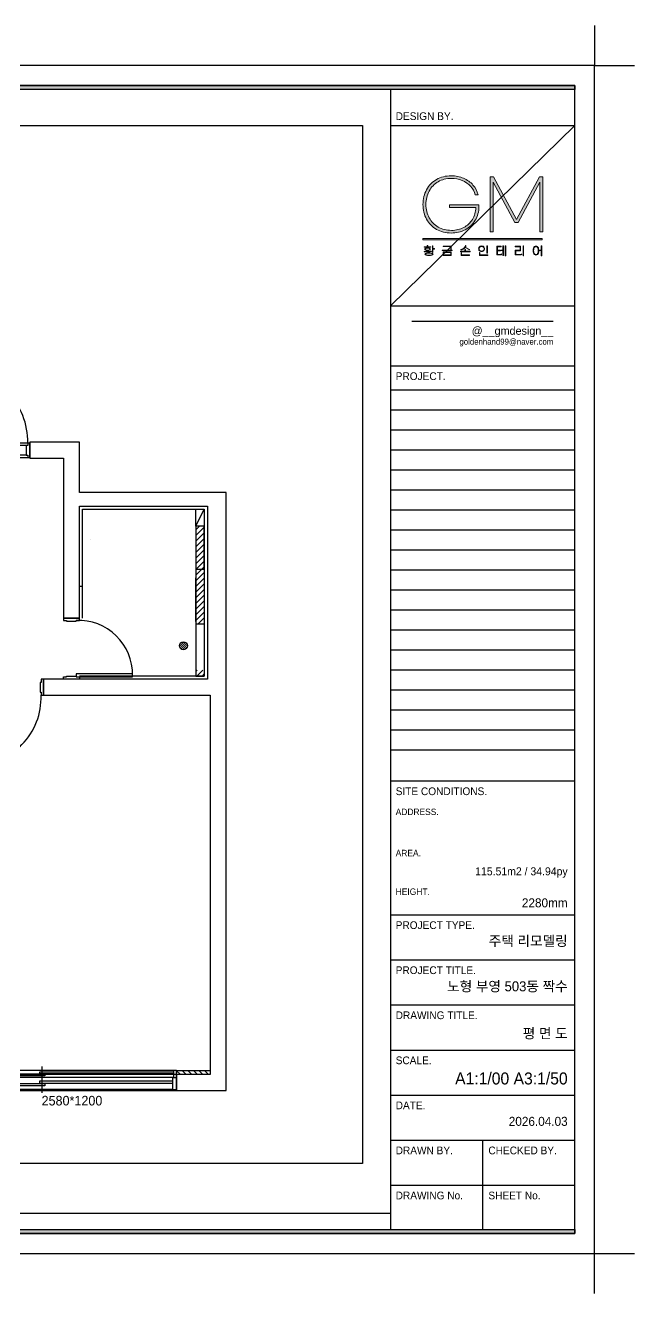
# Model space of a CAD drawing. Header units: inches. Extents: x 15866 to 103813, y -56635 to -28561.
# Drawn here: x 96194 to 103813, y -47836 to -31986 of the extents above; entities that cross this region are included whole.
import ezdxf
from ezdxf.enums import TextEntityAlignment as Align

# ---------------------------------------------------------------- set-up
doc = ezdxf.new("R2010")
doc.units = ezdxf.units.IN
doc.header["$LTSCALE"] = 50
doc.header["$MEASUREMENT"] = 0
doc.linetypes.add('DOT', pattern=[0.25, 0, -0.25])
for name, color, linetype in [('03-WAL NEW', 3, 'Continuous'), ('04-WIN', 4, 'Continuous'), ('06-FUR', 6, 'Continuous'), ('2-con', 2, 'Continuous'), ('3.기호.계단선', 30, 'Continuous'), ('_U+B808_U+C774_U+C5B4 2', 7, 'Continuous'), ('BATH', 4, 'Continuous'), ('CO-BATH', 6, 'Continuous'), ('CO-DO-FR', 7, 'Continuous'), ('CO-DOOR', 8, 'Continuous'), ('F-SYM', 7, 'Continuous'), ('FORM(YOURNAME)-11', 1, 'Continuous'), ('도면층4', 4, 'Continuous')]:
    doc.layers.add(name, color=color, linetype=linetype)
doc.styles.add('YOURNAME', font='HY울릉도M.TTF')
doc.styles.add('코레일둥고', font='Korail_Round_Gothic_Medium.ttf')
pattern_1 = [(45, (21500, 0), (-35.35534, 35.35534), [])]

# ---------------------------------------------------------------- blocks, each defined once
blk = doc.blocks.new('block 29')
at = {"layer": '_U+B808_U+C774_U+C5B4 2'}
h = blk.add_hatch(color=35, dxfattribs=at)
h.dxf.hatch_style = 2
edge = h.paths.add_edge_path()
edge.add_spline(control_points=[(626.29, -130.32), (626.06, -130.35), (625.8, -130.36), (625.5, -130.36), (625.5, -130.36), (624.38, -130.36), (624.38, -130.36), (624.38, -130.36), (624.38, -130.21), (624.38, -130.21), (624.38, -130.21), (625.42, -130.21), (625.42, -130.21), (625.42, -130.21), (625.42, -129.89), (625.42, -129.89), (625.16, -129.88), (624.96, -129.84), (624.81, -129.76), (624.66, -129.68), (624.58, -129.57), (624.58, -129.44), (624.58, -129.3), (624.66, -129.19), (624.83, -129.1), (625, -129.02), (625.22, -128.98), (625.5, -128.98), (625.79, -128.98), (626.01, -129.02), (626.18, -129.1), (626.34, -129.19), (626.43, -129.3), (626.43, -129.44), (626.43, -129.57), (626.35, -129.68), (626.2, -129.76), (626.05, -129.84), (625.84, -129.89), (625.58, -129.89), (625.58, -129.89), (625.58, -130.21), (625.58, -130.21), (626.18, -130.2), (626.58, -130.16), (626.78, -130.07), (626.78, -130.07), (626.78, -130.22), (626.78, -130.22), (626.68, -130.27), (626.51, -130.3), (626.29, -130.32)], knot_values=[0, 0, 0, 0, 1, 1, 1, 2, 2, 2, 3, 3, 3, 4, 4, 4, 5, 5, 5, 6, 6, 6, 7, 7, 7, 8, 8, 8, 9, 9, 9, 10, 10, 10, 11, 11, 11, 12, 12, 12, 13, 13, 13, 14, 14, 14, 15, 15, 15, 16, 16, 16, 17, 17, 17, 17], degree=3, periodic=0)
h.paths.add_polyline_path([(626.62, -128.8), (624.41, -128.8), (624.41, -128.65), (625.41, -128.65), (625.41, -128.24), (625.58, -128.24), (625.58, -128.65), (626.62, -128.65)])
edge = h.paths.add_edge_path()
edge.add_spline(control_points=[(626.98, -130.76), (627.24, -130.83), (627.37, -130.96), (627.37, -131.13), (627.37, -131.3), (627.24, -131.42), (626.98, -131.5), (626.72, -131.57), (626.39, -131.61), (626, -131.61), (625.61, -131.61), (625.28, -131.57), (625.02, -131.5), (624.76, -131.42), (624.63, -131.3), (624.63, -131.13), (624.63, -130.96), (624.76, -130.83), (625.02, -130.76), (625.28, -130.68), (625.61, -130.65), (626, -130.65), (626.39, -130.65), (626.72, -130.68), (626.98, -130.76)], knot_values=[0, 0, 0, 0, 1, 1, 1, 2, 2, 2, 3, 3, 3, 4, 4, 4, 5, 5, 5, 6, 6, 6, 7, 7, 7, 8, 8, 8, 8], degree=3, periodic=0)
edge = h.paths.add_edge_path()
edge.add_spline(control_points=[(624.95, -129.67), (625.09, -129.72), (625.27, -129.75), (625.5, -129.75), (625.73, -129.75), (625.92, -129.72), (626.06, -129.67), (626.2, -129.61), (626.27, -129.53), (626.27, -129.44), (626.27, -129.34), (626.2, -129.27), (626.06, -129.21), (625.92, -129.15), (625.73, -129.13), (625.5, -129.13), (625.27, -129.13), (625.09, -129.15), (624.95, -129.21), (624.81, -129.27), (624.74, -129.34), (624.74, -129.44), (624.74, -129.53), (624.81, -129.61), (624.95, -129.67)], knot_values=[0, 0, 0, 0, 1, 1, 1, 2, 2, 2, 3, 3, 3, 4, 4, 4, 5, 5, 5, 6, 6, 6, 7, 7, 7, 8, 8, 8, 8], degree=3, periodic=0)
edge = h.paths.add_edge_path()
edge.add_spline(control_points=[(626.83, -131.38), (627.08, -131.33), (627.2, -131.25), (627.2, -131.13), (627.2, -131.01), (627.08, -130.92), (626.83, -130.87), (626.59, -130.82), (626.31, -130.79), (626, -130.79), (625.69, -130.79), (625.41, -130.82), (625.17, -130.87), (624.92, -130.92), (624.8, -131.01), (624.8, -131.13), (624.8, -131.25), (624.92, -131.33), (625.17, -131.38), (625.41, -131.44), (625.69, -131.46), (626, -131.46), (626.31, -131.46), (626.59, -131.44), (626.83, -131.38)], knot_values=[0, 0, 0, 0, 1, 1, 1, 2, 2, 2, 3, 3, 3, 4, 4, 4, 5, 5, 5, 6, 6, 6, 7, 7, 7, 8, 8, 8, 8], degree=3, periodic=0)
h.paths.add_polyline_path([(627.8, -129.28), (627.8, -129.43), (627.29, -129.43), (627.29, -130.53), (627.13, -130.53), (627.13, -128.32), (627.29, -128.32), (627.29, -129.28)])
h = blk.add_hatch(color=35, dxfattribs=at)
h.dxf.hatch_style = 2
h.paths.add_polyline_path([(633.67, -129.92), (630.41, -129.92), (630.41, -129.77), (633.67, -129.77)])
h.paths.add_polyline_path([(633.4, -129.51), (633.24, -129.51), (633.24, -128.55), (630.66, -128.55), (630.66, -128.4), (633.4, -128.4)])
h.paths.add_polyline_path([(633.41, -131.54), (630.67, -131.54), (630.67, -130.36), (633.41, -130.36)])
h.paths.add_polyline_path([(633.25, -131.39), (633.25, -130.51), (630.83, -130.51), (630.83, -131.39)])
h = blk.add_hatch(color=35, dxfattribs=at)
h.dxf.hatch_style = 2
h.paths.add_polyline_path([(639.69, -130.16), (639.69, -130.31), (636.44, -130.31), (636.44, -130.16), (637.98, -130.16), (637.98, -129.51), (638.15, -129.51), (638.15, -130.16)])
edge = h.paths.add_edge_path()
edge.add_spline(control_points=[(637.36, -129.47), (637.09, -129.61), (636.83, -129.68), (636.58, -129.68), (636.58, -129.68), (636.58, -129.53), (636.58, -129.53), (636.8, -129.52), (637.02, -129.46), (637.24, -129.35), (637.47, -129.24), (637.66, -129.08), (637.83, -128.89), (638, -128.7), (638.1, -128.49), (638.15, -128.26), (638.15, -128.26), (638.31, -128.28), (638.31, -128.28), (638.27, -128.46), (638.21, -128.63), (638.1, -128.79), (638.1, -128.79), (639.55, -129.58), (639.55, -129.58), (639.55, -129.58), (639.48, -129.71), (639.48, -129.71), (639.48, -129.71), (638.01, -128.93), (638.01, -128.93), (637.84, -129.15), (637.62, -129.33), (637.36, -129.47)], knot_values=[0, 0, 0, 0, 1, 1, 1, 2, 2, 2, 3, 3, 3, 4, 4, 4, 5, 5, 5, 6, 6, 6, 7, 7, 7, 8, 8, 8, 9, 9, 9, 10, 10, 10, 11, 11, 11, 11], degree=3, periodic=0)
h.paths.add_polyline_path([(636.86, -131.39), (639.51, -131.39), (639.51, -131.54), (636.7, -131.54), (636.7, -130.65), (636.86, -130.65)])
h = blk.add_hatch(color=35, dxfattribs=at)
h.dxf.hatch_style = 2
edge = h.paths.add_edge_path()
edge.add_spline(control_points=[(644.09, -128.5), (644.24, -128.59), (644.35, -128.7), (644.43, -128.84), (644.51, -128.98), (644.55, -129.14), (644.55, -129.31), (644.55, -129.49), (644.51, -129.65), (644.43, -129.79), (644.35, -129.93), (644.24, -130.04), (644.09, -130.13), (643.93, -130.21), (643.75, -130.25), (643.54, -130.25), (643.33, -130.25), (643.15, -130.21), (643, -130.13), (642.85, -130.04), (642.73, -129.93), (642.65, -129.79), (642.57, -129.65), (642.53, -129.49), (642.53, -129.31), (642.53, -129.14), (642.57, -128.98), (642.65, -128.84), (642.73, -128.7), (642.85, -128.59), (643, -128.5), (643.15, -128.42), (643.33, -128.38), (643.54, -128.38), (643.75, -128.38), (643.93, -128.42), (644.09, -128.5)], knot_values=[0, 0, 0, 0, 1, 1, 1, 2, 2, 2, 3, 3, 3, 4, 4, 4, 5, 5, 5, 6, 6, 6, 7, 7, 7, 8, 8, 8, 9, 9, 9, 10, 10, 10, 11, 11, 11, 12, 12, 12, 12], degree=3, periodic=0)
edge = h.paths.add_edge_path()
edge.add_spline(control_points=[(643.1, -128.62), (642.97, -128.69), (642.87, -128.78), (642.8, -128.9), (642.73, -129.02), (642.7, -129.16), (642.7, -129.31), (642.7, -129.47), (642.73, -129.61), (642.8, -129.73), (642.87, -129.85), (642.97, -129.94), (643.1, -130.01), (643.23, -130.07), (643.38, -130.11), (643.54, -130.11), (643.71, -130.11), (643.86, -130.07), (643.99, -130.01), (644.12, -129.94), (644.21, -129.85), (644.28, -129.73), (644.35, -129.61), (644.39, -129.47), (644.39, -129.31), (644.39, -129.16), (644.35, -129.02), (644.28, -128.9), (644.21, -128.78), (644.12, -128.69), (643.99, -128.62), (643.86, -128.56), (643.71, -128.52), (643.54, -128.52), (643.38, -128.52), (643.23, -128.56), (643.1, -128.62)], knot_values=[0, 0, 0, 0, 1, 1, 1, 2, 2, 2, 3, 3, 3, 4, 4, 4, 5, 5, 5, 6, 6, 6, 7, 7, 7, 8, 8, 8, 9, 9, 9, 10, 10, 10, 11, 11, 11, 12, 12, 12, 12], degree=3, periodic=0)
h.paths.add_polyline_path([(642.98, -131.39), (645.58, -131.39), (645.58, -131.54), (642.82, -131.54), (642.82, -130.53), (642.98, -130.53)])
h.paths.add_polyline_path([(645.45, -130.78), (645.29, -130.78), (645.29, -128.32), (645.45, -128.32)])
h = blk.add_hatch(color=35, dxfattribs=at)
h.dxf.hatch_style = 2
edge = h.paths.add_edge_path()
edge.add_spline(control_points=[(649.11, -131.24), (649.37, -131.24), (649.58, -131.22), (649.75, -131.19), (649.92, -131.17), (650.08, -131.12), (650.22, -131.05), (650.22, -131.05), (650.22, -131.21), (650.22, -131.21), (649.97, -131.33), (649.61, -131.39), (649.13, -131.39), (649.13, -131.39), (648.63, -131.39), (648.63, -131.39), (648.63, -131.39), (648.63, -128.48), (648.63, -128.48), (648.63, -128.48), (650.06, -128.48), (650.06, -128.48), (650.06, -128.48), (650.06, -128.63), (650.06, -128.63), (650.06, -128.63), (648.79, -128.63), (648.79, -128.63), (648.79, -128.63), (648.79, -129.81), (648.79, -129.81), (648.79, -129.81), (649.87, -129.81), (649.87, -129.81), (649.87, -129.81), (649.87, -129.96), (649.87, -129.96), (649.87, -129.96), (648.79, -129.96), (648.79, -129.96), (648.79, -129.96), (648.79, -131.24), (648.79, -131.24), (648.79, -131.24), (649.11, -131.24), (649.11, -131.24)], knot_values=[0, 0, 0, 0, 1, 1, 1, 2, 2, 2, 3, 3, 3, 4, 4, 4, 5, 5, 5, 6, 6, 6, 7, 7, 7, 8, 8, 8, 9, 9, 9, 10, 10, 10, 11, 11, 11, 12, 12, 12, 13, 13, 13, 14, 14, 14, 15, 15, 15, 15], degree=3, periodic=0)
h.paths.add_polyline_path([(650.64, -128.35), (650.8, -128.35), (650.8, -131.56), (650.64, -131.56), (650.64, -129.94), (650.06, -129.94), (650.06, -129.79), (650.64, -129.79)])
h.paths.add_polyline_path([(651.57, -128.32), (651.57, -131.62), (651.41, -131.62), (651.41, -128.32)])
h = blk.add_hatch(color=35, dxfattribs=at)
h.dxf.hatch_style = 2
edge = h.paths.add_edge_path()
edge.add_spline(control_points=[(656.55, -129.97), (656.55, -129.97), (654.9, -129.97), (654.9, -129.97), (654.9, -129.97), (654.9, -131.24), (654.9, -131.24), (654.9, -131.24), (656.08, -131.24), (656.08, -131.24), (656.23, -131.24), (656.39, -131.22), (656.55, -131.19), (656.7, -131.17), (656.83, -131.13), (656.93, -131.08), (656.93, -131.08), (656.93, -131.23), (656.93, -131.23), (656.83, -131.28), (656.71, -131.32), (656.55, -131.34), (656.4, -131.37), (656.24, -131.39), (656.08, -131.39), (656.08, -131.39), (654.74, -131.39), (654.74, -131.39), (654.74, -131.39), (654.74, -129.82), (654.74, -129.82), (654.74, -129.82), (656.39, -129.82), (656.39, -129.82), (656.39, -129.82), (656.39, -128.63), (656.39, -128.63), (656.39, -128.63), (654.73, -128.63), (654.73, -128.63), (654.73, -128.63), (654.73, -128.48), (654.73, -128.48), (654.73, -128.48), (656.55, -128.48), (656.55, -128.48), (656.55, -128.48), (656.55, -129.97), (656.55, -129.97)], knot_values=[0, 0, 0, 0, 1, 1, 1, 2, 2, 2, 3, 3, 3, 4, 4, 4, 5, 5, 5, 6, 6, 6, 7, 7, 7, 8, 8, 8, 9, 9, 9, 10, 10, 10, 11, 11, 11, 12, 12, 12, 13, 13, 13, 14, 14, 14, 15, 15, 15, 16, 16, 16, 16], degree=3, periodic=0)
h.paths.add_polyline_path([(657.51, -131.62), (657.34, -131.62), (657.34, -128.32), (657.51, -128.32)])
h = blk.add_hatch(color=35, dxfattribs=at)
h.dxf.hatch_style = 2
edge = h.paths.add_edge_path()
edge.add_spline(control_points=[(663.56, -128.32), (663.56, -128.32), (663.56, -131.62), (663.56, -131.62), (663.56, -131.62), (663.4, -131.62), (663.4, -131.62), (663.4, -131.62), (663.4, -129.94), (663.4, -129.94), (663.4, -129.94), (662.6, -129.94), (662.6, -129.94), (662.6, -130.27), (662.56, -130.54), (662.48, -130.77), (662.4, -130.99), (662.29, -131.16), (662.14, -131.27), (662, -131.38), (661.84, -131.43), (661.65, -131.43), (661.47, -131.43), (661.3, -131.38), (661.16, -131.27), (661.02, -131.16), (660.91, -130.99), (660.82, -130.76), (660.74, -130.54), (660.7, -130.26), (660.7, -129.93), (660.7, -129.6), (660.74, -129.33), (660.82, -129.1), (660.91, -128.88), (661.02, -128.71), (661.16, -128.6), (661.3, -128.49), (661.47, -128.43), (661.65, -128.43), (661.83, -128.43), (661.99, -128.48), (662.13, -128.58), (662.26, -128.68), (662.37, -128.83), (662.46, -129.04), (662.54, -129.24), (662.59, -129.5), (662.6, -129.79), (662.6, -129.79), (663.4, -129.79), (663.4, -129.79), (663.4, -129.79), (663.4, -128.32), (663.4, -128.32), (663.4, -128.32), (663.56, -128.32), (663.56, -128.32)], knot_values=[0, 0, 0, 0, 1, 1, 1, 2, 2, 2, 3, 3, 3, 4, 4, 4, 5, 5, 5, 6, 6, 6, 7, 7, 7, 8, 8, 8, 9, 9, 9, 10, 10, 10, 11, 11, 11, 12, 12, 12, 13, 13, 13, 14, 14, 14, 15, 15, 15, 16, 16, 16, 17, 17, 17, 18, 18, 18, 19, 19, 19, 19], degree=3, periodic=0)
edge = h.paths.add_edge_path()
edge.add_spline(control_points=[(662.06, -131.13), (662.18, -131.03), (662.27, -130.88), (662.34, -130.68), (662.4, -130.48), (662.44, -130.23), (662.44, -129.93), (662.44, -129.64), (662.4, -129.39), (662.34, -129.19), (662.27, -128.98), (662.18, -128.83), (662.06, -128.73), (661.94, -128.63), (661.8, -128.58), (661.65, -128.58), (661.5, -128.58), (661.37, -128.63), (661.25, -128.73), (661.13, -128.83), (661.04, -128.98), (660.97, -129.19), (660.9, -129.39), (660.87, -129.64), (660.87, -129.93), (660.87, -130.23), (660.9, -130.48), (660.97, -130.68), (661.04, -130.88), (661.13, -131.03), (661.25, -131.13), (661.37, -131.23), (661.5, -131.28), (661.65, -131.28), (661.8, -131.28), (661.94, -131.23), (662.06, -131.13)], knot_values=[0, 0, 0, 0, 1, 1, 1, 2, 2, 2, 3, 3, 3, 4, 4, 4, 5, 5, 5, 6, 6, 6, 7, 7, 7, 8, 8, 8, 9, 9, 9, 10, 10, 10, 11, 11, 11, 12, 12, 12, 12], degree=3, periodic=0)
at = {"layer": '_U+B808_U+C774_U+C5B4 2', "lineweight": 0}
for points in [[(626.62, -128.8), (624.41, -128.8), (624.41, -128.65), (625.41, -128.65), (625.41, -128.24), (625.58, -128.24), (625.58, -128.65), (626.62, -128.65), (626.62, -128.8)], [(627.8, -129.28), (627.8, -129.43), (627.29, -129.43), (627.29, -130.53), (627.13, -130.53), (627.13, -128.32), (627.29, -128.32), (627.29, -129.28), (627.8, -129.28)], [(633.67, -129.92), (630.41, -129.92), (630.41, -129.77), (633.67, -129.77), (633.67, -129.92)], [(633.4, -129.51), (633.24, -129.51), (633.24, -128.55), (630.66, -128.55), (630.66, -128.4), (633.4, -128.4), (633.4, -129.51)], [(633.41, -131.54), (630.67, -131.54), (630.67, -130.36), (633.41, -130.36), (633.41, -131.54)], [(633.25, -131.39), (633.25, -130.51), (630.83, -130.51), (630.83, -131.39), (633.25, -131.39)], [(639.69, -130.16), (639.69, -130.31), (636.44, -130.31), (636.44, -130.16), (637.98, -130.16), (637.98, -129.51), (638.15, -129.51), (638.15, -130.16), (639.69, -130.16)], [(636.86, -131.39), (639.51, -131.39), (639.51, -131.54), (636.7, -131.54), (636.7, -130.65), (636.86, -130.65), (636.86, -131.39)], [(642.98, -131.39), (645.58, -131.39), (645.58, -131.54), (642.82, -131.54), (642.82, -130.53), (642.98, -130.53), (642.98, -131.39)], [(645.45, -130.78), (645.29, -130.78), (645.29, -128.32), (645.45, -128.32), (645.45, -130.78)], [(650.64, -128.35), (650.8, -128.35), (650.8, -131.56), (650.64, -131.56), (650.64, -129.94), (650.06, -129.94), (650.06, -129.79), (650.64, -129.79), (650.64, -128.35)], [(651.57, -128.32), (651.57, -131.62), (651.41, -131.62), (651.41, -128.32), (651.57, -128.32)], [(657.51, -131.62), (657.34, -131.62), (657.34, -128.32), (657.51, -128.32), (657.51, -131.62)]]:
    blk.add_lwpolyline(points, dxfattribs=at)
for points, knots in [([(626.29, -130.32), (626.06, -130.35), (625.8, -130.36), (625.5, -130.36), (625.5, -130.36), (624.38, -130.36), (624.38, -130.36), (624.38, -130.36), (624.38, -130.21), (624.38, -130.21), (624.38, -130.21), (625.42, -130.21), (625.42, -130.21), (625.42, -130.21), (625.42, -129.89), (625.42, -129.89), (625.16, -129.88), (624.96, -129.84), (624.81, -129.76), (624.66, -129.68), (624.58, -129.57), (624.58, -129.44), (624.58, -129.3), (624.66, -129.19), (624.83, -129.1), (625, -129.02), (625.22, -128.98), (625.5, -128.98), (625.79, -128.98), (626.01, -129.02), (626.18, -129.1), (626.34, -129.19), (626.43, -129.3), (626.43, -129.44), (626.43, -129.57), (626.35, -129.68), (626.2, -129.76), (626.05, -129.84), (625.84, -129.89), (625.58, -129.89), (625.58, -129.89), (625.58, -130.21), (625.58, -130.21), (626.18, -130.2), (626.58, -130.16), (626.78, -130.07), (626.78, -130.07), (626.78, -130.22), (626.78, -130.22), (626.68, -130.27), (626.51, -130.3), (626.29, -130.32)], [0, 0, 0, 0, 1, 1, 1, 2, 2, 2, 3, 3, 3, 4, 4, 4, 5, 5, 5, 6, 6, 6, 7, 7, 7, 8, 8, 8, 9, 9, 9, 10, 10, 10, 11, 11, 11, 12, 12, 12, 13, 13, 13, 14, 14, 14, 15, 15, 15, 16, 16, 16, 17, 17, 17, 17]), ([(626.98, -130.76), (627.24, -130.83), (627.37, -130.96), (627.37, -131.13), (627.37, -131.3), (627.24, -131.42), (626.98, -131.5), (626.72, -131.57), (626.39, -131.61), (626, -131.61), (625.61, -131.61), (625.28, -131.57), (625.02, -131.5), (624.76, -131.42), (624.63, -131.3), (624.63, -131.13), (624.63, -130.96), (624.76, -130.83), (625.02, -130.76), (625.28, -130.68), (625.61, -130.65), (626, -130.65), (626.39, -130.65), (626.72, -130.68), (626.98, -130.76)], [0, 0, 0, 0, 1, 1, 1, 2, 2, 2, 3, 3, 3, 4, 4, 4, 5, 5, 5, 6, 6, 6, 7, 7, 7, 8, 8, 8, 8]), ([(624.95, -129.67), (625.09, -129.72), (625.27, -129.75), (625.5, -129.75), (625.73, -129.75), (625.92, -129.72), (626.06, -129.67), (626.2, -129.61), (626.27, -129.53), (626.27, -129.44), (626.27, -129.34), (626.2, -129.27), (626.06, -129.21), (625.92, -129.15), (625.73, -129.13), (625.5, -129.13), (625.27, -129.13), (625.09, -129.15), (624.95, -129.21), (624.81, -129.27), (624.74, -129.34), (624.74, -129.44), (624.74, -129.53), (624.81, -129.61), (624.95, -129.67)], [0, 0, 0, 0, 1, 1, 1, 2, 2, 2, 3, 3, 3, 4, 4, 4, 5, 5, 5, 6, 6, 6, 7, 7, 7, 8, 8, 8, 8]), ([(626.83, -131.38), (627.08, -131.33), (627.2, -131.25), (627.2, -131.13), (627.2, -131.01), (627.08, -130.92), (626.83, -130.87), (626.59, -130.82), (626.31, -130.79), (626, -130.79), (625.69, -130.79), (625.41, -130.82), (625.17, -130.87), (624.92, -130.92), (624.8, -131.01), (624.8, -131.13), (624.8, -131.25), (624.92, -131.33), (625.17, -131.38), (625.41, -131.44), (625.69, -131.46), (626, -131.46), (626.31, -131.46), (626.59, -131.44), (626.83, -131.38)], [0, 0, 0, 0, 1, 1, 1, 2, 2, 2, 3, 3, 3, 4, 4, 4, 5, 5, 5, 6, 6, 6, 7, 7, 7, 8, 8, 8, 8]), ([(637.36, -129.47), (637.09, -129.61), (636.83, -129.68), (636.58, -129.68), (636.58, -129.68), (636.58, -129.53), (636.58, -129.53), (636.8, -129.52), (637.02, -129.46), (637.24, -129.35), (637.47, -129.24), (637.66, -129.08), (637.83, -128.89), (638, -128.7), (638.1, -128.49), (638.15, -128.26), (638.15, -128.26), (638.31, -128.28), (638.31, -128.28), (638.27, -128.46), (638.21, -128.63), (638.1, -128.79), (638.1, -128.79), (639.55, -129.58), (639.55, -129.58), (639.55, -129.58), (639.48, -129.71), (639.48, -129.71), (639.48, -129.71), (638.01, -128.93), (638.01, -128.93), (637.84, -129.15), (637.62, -129.33), (637.36, -129.47)], [0, 0, 0, 0, 1, 1, 1, 2, 2, 2, 3, 3, 3, 4, 4, 4, 5, 5, 5, 6, 6, 6, 7, 7, 7, 8, 8, 8, 9, 9, 9, 10, 10, 10, 11, 11, 11, 11]), ([(644.09, -128.5), (644.24, -128.59), (644.35, -128.7), (644.43, -128.84), (644.51, -128.98), (644.55, -129.14), (644.55, -129.31), (644.55, -129.49), (644.51, -129.65), (644.43, -129.79), (644.35, -129.93), (644.24, -130.04), (644.09, -130.13), (643.93, -130.21), (643.75, -130.25), (643.54, -130.25), (643.33, -130.25), (643.15, -130.21), (643, -130.13), (642.85, -130.04), (642.73, -129.93), (642.65, -129.79), (642.57, -129.65), (642.53, -129.49), (642.53, -129.31), (642.53, -129.14), (642.57, -128.98), (642.65, -128.84), (642.73, -128.7), (642.85, -128.59), (643, -128.5), (643.15, -128.42), (643.33, -128.38), (643.54, -128.38), (643.75, -128.38), (643.93, -128.42), (644.09, -128.5)], [0, 0, 0, 0, 1, 1, 1, 2, 2, 2, 3, 3, 3, 4, 4, 4, 5, 5, 5, 6, 6, 6, 7, 7, 7, 8, 8, 8, 9, 9, 9, 10, 10, 10, 11, 11, 11, 12, 12, 12, 12]), ([(643.1, -128.62), (642.97, -128.69), (642.87, -128.78), (642.8, -128.9), (642.73, -129.02), (642.7, -129.16), (642.7, -129.31), (642.7, -129.47), (642.73, -129.61), (642.8, -129.73), (642.87, -129.85), (642.97, -129.94), (643.1, -130.01), (643.23, -130.07), (643.38, -130.11), (643.54, -130.11), (643.71, -130.11), (643.86, -130.07), (643.99, -130.01), (644.12, -129.94), (644.21, -129.85), (644.28, -129.73), (644.35, -129.61), (644.39, -129.47), (644.39, -129.31), (644.39, -129.16), (644.35, -129.02), (644.28, -128.9), (644.21, -128.78), (644.12, -128.69), (643.99, -128.62), (643.86, -128.56), (643.71, -128.52), (643.54, -128.52), (643.38, -128.52), (643.23, -128.56), (643.1, -128.62)], [0, 0, 0, 0, 1, 1, 1, 2, 2, 2, 3, 3, 3, 4, 4, 4, 5, 5, 5, 6, 6, 6, 7, 7, 7, 8, 8, 8, 9, 9, 9, 10, 10, 10, 11, 11, 11, 12, 12, 12, 12]), ([(649.11, -131.24), (649.37, -131.24), (649.58, -131.22), (649.75, -131.19), (649.92, -131.17), (650.08, -131.12), (650.22, -131.05), (650.22, -131.05), (650.22, -131.21), (650.22, -131.21), (649.97, -131.33), (649.61, -131.39), (649.13, -131.39), (649.13, -131.39), (648.63, -131.39), (648.63, -131.39), (648.63, -131.39), (648.63, -128.48), (648.63, -128.48), (648.63, -128.48), (650.06, -128.48), (650.06, -128.48), (650.06, -128.48), (650.06, -128.63), (650.06, -128.63), (650.06, -128.63), (648.79, -128.63), (648.79, -128.63), (648.79, -128.63), (648.79, -129.81), (648.79, -129.81), (648.79, -129.81), (649.87, -129.81), (649.87, -129.81), (649.87, -129.81), (649.87, -129.96), (649.87, -129.96), (649.87, -129.96), (648.79, -129.96), (648.79, -129.96), (648.79, -129.96), (648.79, -131.24), (648.79, -131.24), (648.79, -131.24), (649.11, -131.24), (649.11, -131.24)], [0, 0, 0, 0, 1, 1, 1, 2, 2, 2, 3, 3, 3, 4, 4, 4, 5, 5, 5, 6, 6, 6, 7, 7, 7, 8, 8, 8, 9, 9, 9, 10, 10, 10, 11, 11, 11, 12, 12, 12, 13, 13, 13, 14, 14, 14, 15, 15, 15, 15]), ([(656.55, -129.97), (656.55, -129.97), (654.9, -129.97), (654.9, -129.97), (654.9, -129.97), (654.9, -131.24), (654.9, -131.24), (654.9, -131.24), (656.08, -131.24), (656.08, -131.24), (656.23, -131.24), (656.39, -131.22), (656.55, -131.19), (656.7, -131.17), (656.83, -131.13), (656.93, -131.08), (656.93, -131.08), (656.93, -131.23), (656.93, -131.23), (656.83, -131.28), (656.71, -131.32), (656.55, -131.34), (656.4, -131.37), (656.24, -131.39), (656.08, -131.39), (656.08, -131.39), (654.74, -131.39), (654.74, -131.39), (654.74, -131.39), (654.74, -129.82), (654.74, -129.82), (654.74, -129.82), (656.39, -129.82), (656.39, -129.82), (656.39, -129.82), (656.39, -128.63), (656.39, -128.63), (656.39, -128.63), (654.73, -128.63), (654.73, -128.63), (654.73, -128.63), (654.73, -128.48), (654.73, -128.48), (654.73, -128.48), (656.55, -128.48), (656.55, -128.48), (656.55, -128.48), (656.55, -129.97), (656.55, -129.97)], [0, 0, 0, 0, 1, 1, 1, 2, 2, 2, 3, 3, 3, 4, 4, 4, 5, 5, 5, 6, 6, 6, 7, 7, 7, 8, 8, 8, 9, 9, 9, 10, 10, 10, 11, 11, 11, 12, 12, 12, 13, 13, 13, 14, 14, 14, 15, 15, 15, 16, 16, 16, 16]), ([(663.56, -128.32), (663.56, -128.32), (663.56, -131.62), (663.56, -131.62), (663.56, -131.62), (663.4, -131.62), (663.4, -131.62), (663.4, -131.62), (663.4, -129.94), (663.4, -129.94), (663.4, -129.94), (662.6, -129.94), (662.6, -129.94), (662.6, -130.27), (662.56, -130.54), (662.48, -130.77), (662.4, -130.99), (662.29, -131.16), (662.14, -131.27), (662, -131.38), (661.84, -131.43), (661.65, -131.43), (661.47, -131.43), (661.3, -131.38), (661.16, -131.27), (661.02, -131.16), (660.91, -130.99), (660.82, -130.76), (660.74, -130.54), (660.7, -130.26), (660.7, -129.93), (660.7, -129.6), (660.74, -129.33), (660.82, -129.1), (660.91, -128.88), (661.02, -128.71), (661.16, -128.6), (661.3, -128.49), (661.47, -128.43), (661.65, -128.43), (661.83, -128.43), (661.99, -128.48), (662.13, -128.58), (662.26, -128.68), (662.37, -128.83), (662.46, -129.04), (662.54, -129.24), (662.59, -129.5), (662.6, -129.79), (662.6, -129.79), (663.4, -129.79), (663.4, -129.79), (663.4, -129.79), (663.4, -128.32), (663.4, -128.32), (663.4, -128.32), (663.56, -128.32), (663.56, -128.32)], [0, 0, 0, 0, 1, 1, 1, 2, 2, 2, 3, 3, 3, 4, 4, 4, 5, 5, 5, 6, 6, 6, 7, 7, 7, 8, 8, 8, 9, 9, 9, 10, 10, 10, 11, 11, 11, 12, 12, 12, 13, 13, 13, 14, 14, 14, 15, 15, 15, 16, 16, 16, 17, 17, 17, 18, 18, 18, 19, 19, 19, 19]), ([(662.06, -131.13), (662.18, -131.03), (662.27, -130.88), (662.34, -130.68), (662.4, -130.48), (662.44, -130.23), (662.44, -129.93), (662.44, -129.64), (662.4, -129.39), (662.34, -129.19), (662.27, -128.98), (662.18, -128.83), (662.06, -128.73), (661.94, -128.63), (661.8, -128.58), (661.65, -128.58), (661.5, -128.58), (661.37, -128.63), (661.25, -128.73), (661.13, -128.83), (661.04, -128.98), (660.97, -129.19), (660.9, -129.39), (660.87, -129.64), (660.87, -129.93), (660.87, -130.23), (660.9, -130.48), (660.97, -130.68), (661.04, -130.88), (661.13, -131.03), (661.25, -131.13), (661.37, -131.23), (661.5, -131.28), (661.65, -131.28), (661.8, -131.28), (661.94, -131.23), (662.06, -131.13)], [0, 0, 0, 0, 1, 1, 1, 2, 2, 2, 3, 3, 3, 4, 4, 4, 5, 5, 5, 6, 6, 6, 7, 7, 7, 8, 8, 8, 9, 9, 9, 10, 10, 10, 11, 11, 11, 12, 12, 12, 12])]:
    blk.add_open_spline(points, degree=3, knots=knots, dxfattribs=at)
blk = doc.blocks.new('block 30')
at = {"layer": '_U+B808_U+C774_U+C5B4 2'}
h = blk.add_hatch(color=35, dxfattribs=at)
h.dxf.hatch_style = 2
edge = h.paths.add_edge_path()
edge.add_spline(control_points=[(637.53, -105.82), (638.78, -106.37), (639.83, -107.12), (640.66, -108.08), (641.5, -109.03), (642.06, -110.11), (642.35, -111.29), (642.35, -111.29), (641.36, -111.29), (641.36, -111.29), (641.11, -110.26), (640.6, -109.33), (639.84, -108.5), (639.08, -107.68), (638.14, -107.03), (637.02, -106.57), (635.9, -106.11), (634.7, -105.88), (633.42, -105.88), (631.78, -105.88), (630.32, -106.25), (629.04, -106.99), (627.76, -107.73), (626.76, -108.76), (626.05, -110.08), (625.33, -111.4), (624.97, -112.88), (624.97, -114.53), (624.97, -116.2), (625.33, -117.69), (626.05, -119), (626.76, -120.31), (627.77, -121.34), (629.05, -122.08), (630.34, -122.82), (631.82, -123.19), (633.49, -123.19), (634.98, -123.19), (636.34, -122.87), (637.56, -122.23), (638.78, -121.59), (639.75, -120.69), (640.47, -119.53), (641.18, -118.38), (641.57, -117.05), (641.61, -115.55), (641.61, -115.55), (632.88, -115.55), (632.88, -115.55), (632.88, -115.55), (632.88, -114.65), (632.88, -114.65), (632.88, -114.65), (642.63, -114.65), (642.63, -114.65), (642.63, -114.65), (642.63, -115.25), (642.63, -115.25), (642.63, -116.97), (642.23, -118.49), (641.42, -119.84), (640.6, -121.18), (639.49, -122.22), (638.08, -122.96), (636.67, -123.7), (635.11, -124.07), (633.39, -124.07), (631.57, -124.07), (629.95, -123.66), (628.52, -122.85), (627.09, -122.03), (625.98, -120.89), (625.18, -119.44), (624.37, -117.99), (623.97, -116.36), (623.97, -114.53), (623.97, -112.71), (624.37, -111.08), (625.18, -109.63), (625.98, -108.18), (627.09, -107.04), (628.52, -106.22), (629.95, -105.41), (631.57, -105), (633.39, -105), (634.89, -105), (636.27, -105.27), (637.53, -105.82)], knot_values=[0, 0, 0, 0, 1, 1, 1, 2, 2, 2, 3, 3, 3, 4, 4, 4, 5, 5, 5, 6, 6, 6, 7, 7, 7, 8, 8, 8, 9, 9, 9, 10, 10, 10, 11, 11, 11, 12, 12, 12, 13, 13, 13, 14, 14, 14, 15, 15, 15, 16, 16, 16, 17, 17, 17, 18, 18, 18, 19, 19, 19, 20, 20, 20, 21, 21, 21, 22, 22, 22, 23, 23, 23, 24, 24, 24, 25, 25, 25, 26, 26, 26, 27, 27, 27, 28, 28, 28, 29, 29, 29, 29], degree=3, periodic=0)
h = blk.add_hatch(color=35, dxfattribs=at)
h.dxf.hatch_style = 2
h.paths.add_polyline_path([(646.36, -105.39), (647.49, -105.39), (655.18, -119.56), (662.86, -105.39), (663.97, -105.39), (663.97, -123.68), (662.98, -123.68), (662.98, -107.17), (655.73, -120.53), (654.6, -120.53), (647.35, -107.17), (647.35, -123.68), (646.36, -123.68)])
at = {"layer": '_U+B808_U+C774_U+C5B4 2', "lineweight": 0}
blk.add_lwpolyline([(646.36, -105.39), (647.49, -105.39), (655.18, -119.56), (662.86, -105.39), (663.97, -105.39), (663.97, -123.68), (662.98, -123.68), (662.98, -107.17), (655.73, -120.53), (654.6, -120.53), (647.35, -107.17), (647.35, -123.68), (646.36, -123.68), (646.36, -105.39)], dxfattribs=at)
blk.add_open_spline([(637.53, -105.82), (638.78, -106.37), (639.83, -107.12), (640.66, -108.08), (641.5, -109.03), (642.06, -110.11), (642.35, -111.29), (642.35, -111.29), (641.36, -111.29), (641.36, -111.29), (641.11, -110.26), (640.6, -109.33), (639.84, -108.5), (639.08, -107.68), (638.14, -107.03), (637.02, -106.57), (635.9, -106.11), (634.7, -105.88), (633.42, -105.88), (631.78, -105.88), (630.32, -106.25), (629.04, -106.99), (627.76, -107.73), (626.76, -108.76), (626.05, -110.08), (625.33, -111.4), (624.97, -112.88), (624.97, -114.53), (624.97, -116.2), (625.33, -117.69), (626.05, -119), (626.76, -120.31), (627.77, -121.34), (629.05, -122.08), (630.34, -122.82), (631.82, -123.19), (633.49, -123.19), (634.98, -123.19), (636.34, -122.87), (637.56, -122.23), (638.78, -121.59), (639.75, -120.69), (640.47, -119.53), (641.18, -118.38), (641.57, -117.05), (641.61, -115.55), (641.61, -115.55), (632.88, -115.55), (632.88, -115.55), (632.88, -115.55), (632.88, -114.65), (632.88, -114.65), (632.88, -114.65), (642.63, -114.65), (642.63, -114.65), (642.63, -114.65), (642.63, -115.25), (642.63, -115.25), (642.63, -116.97), (642.23, -118.49), (641.42, -119.84), (640.6, -121.18), (639.49, -122.22), (638.08, -122.96), (636.67, -123.7), (635.11, -124.07), (633.39, -124.07), (631.57, -124.07), (629.95, -123.66), (628.52, -122.85), (627.09, -122.03), (625.98, -120.89), (625.18, -119.44), (624.37, -117.99), (623.97, -116.36), (623.97, -114.53), (623.97, -112.71), (624.37, -111.08), (625.18, -109.63), (625.98, -108.18), (627.09, -107.04), (628.52, -106.22), (629.95, -105.41), (631.57, -105), (633.39, -105), (634.89, -105), (636.27, -105.27), (637.53, -105.82)], degree=3, knots=[0, 0, 0, 0, 1, 1, 1, 2, 2, 2, 3, 3, 3, 4, 4, 4, 5, 5, 5, 6, 6, 6, 7, 7, 7, 8, 8, 8, 9, 9, 9, 10, 10, 10, 11, 11, 11, 12, 12, 12, 13, 13, 13, 14, 14, 14, 15, 15, 15, 16, 16, 16, 17, 17, 17, 18, 18, 18, 19, 19, 19, 20, 20, 20, 21, 21, 21, 22, 22, 22, 23, 23, 23, 24, 24, 24, 25, 25, 25, 26, 26, 26, 27, 27, 27, 28, 28, 28, 29, 29, 29, 29], dxfattribs=at)
blk = doc.blocks.new('block 28')
at = {"layer": '_U+B808_U+C774_U+C5B4 2'}
for name in ['block 30', 'block 29']:
    blk.add_blockref(name, (0, 0), dxfattribs=at)
blk = doc.blocks.new('block 27')
at = {"layer": '_U+B808_U+C774_U+C5B4 2'}
h = blk.add_hatch(color=35, dxfattribs=at)
h.dxf.hatch_style = 2
h.paths.add_polyline_path([(663.76, -126.35), (623.97, -126.35), (623.97, -125.94), (663.76, -125.94)])
at = {"layer": '_U+B808_U+C774_U+C5B4 2', "lineweight": 0}
blk.add_lwpolyline([(663.76, -126.35), (623.97, -126.35), (623.97, -125.94), (663.76, -125.94), (663.76, -126.35)], dxfattribs=at)
at = {"layer": '_U+B808_U+C774_U+C5B4 2'}
blk.add_blockref('block 28', (0, 0), dxfattribs=at)
blk = doc.blocks.new('FORM-PLAN')
at = {"layer": 'FORM(YOURNAME)-11'}
h = blk.add_hatch(color=256, dxfattribs=at)
h.dxf.hatch_style = 1
h.paths.add_polyline_path([(-71444, 55115), (10556, 55115), (10556, 54915), (-71444, 54915)])
h.paths.add_polyline_path([(-71444, -2085), (10556, -2085), (10556, -2285), (-71444, -2285)])
at = {"layer": 'Defpoints', "color": 158}
for p, q in [((1346, 54915), (1346, -2085)), ((1346, 53115), (10556, 53115)), ((10556, 53115), (1346, 44093)), ((1346, 44093), (10556, 44093)), ((1346, -1285), (-71444, -1285))]:
    blk.add_line(p, q, dxfattribs=at)
at = {"layer": 'Defpoints', "color": 1}
for points in [[(11556, 58115), (11556, 56115), (13556, 56115)], [(11556, -5285), (11556, -3285), (13556, -3285)]]:
    blk.add_lwpolyline(points, dxfattribs=at)
at = {"layer": 'Defpoints', "color": 158}
for points in [[(-71444, -2285), (10556, -2285), (10556, 55115), (-71444, 55115)], [(-69444, 53115), (-64, 53115), (-64, 1215), (-69444, 1215)]]:
    blk.add_lwpolyline(points, close=True, dxfattribs=at)
at = {"layer": 'FORM(YOURNAME)-11', "color": 251}
blk.add_line((2415, 43323), (9487, 43323), dxfattribs=at)
at = {"layer": 'FORM(YOURNAME)-11', "color": 14}
for p, q in [((1346, 41093), (10556, 41093)), ((1346, 39893), (10556, 39893)), ((1346, 38893), (10556, 38893)), ((1346, 37893), (10556, 37893)), ((1346, 36893), (10556, 36893)), ((1346, 35893), (10556, 35893)), ((1346, 34893), (10556, 34893)), ((1346, 33893), (10556, 33893)), ((1346, 32893), (10556, 32893)), ((1346, 31893), (10556, 31893)), ((1346, 30893), (10556, 30893)), ((1346, 29893), (10556, 29893)), ((1346, 28893), (10556, 28893)), ((1346, 27893), (10556, 27893)), ((1346, 26893), (10556, 26893)), ((1346, 25893), (10556, 25893)), ((1346, 24893), (10556, 24893)), ((1346, 23893), (10556, 23893)), ((1346, 22893), (10556, 22893)), ((1346, 21893), (10556, 21893)), ((1346, 20344), (10556, 20344)), ((1346, 13651), (10556, 13651)), ((1346, 11398), (10556, 11398)), ((1346, 9146), (10556, 9146)), ((1346, 6893), (10556, 6893)), ((1346, 4641), (10556, 4641)), ((1346, 2388), (10556, 2388)), ((5951, 2388), (5951, -2085)), ((1346, 136), (10556, 136))]:
    blk.add_line(p, q, dxfattribs=at)
at = {"layer": 'FORM(YOURNAME)-11', "color": 250}
blk.add_lwpolyline([(-72444, -3285), (11556, -3285), (11556, 56115), (-72444, 56115)], close=True, dxfattribs=at)
at = {"layer": 'FORM(YOURNAME)-11'}
for points in [[(-71444, 55115), (10556, 55115), (10556, 54915), (-71444, 54915)], [(-71444, -2085), (10556, -2085), (10556, -2285), (-71444, -2285)]]:
    blk.add_lwpolyline(points, close=True, dxfattribs=at)
at = {"layer": '_U+B808_U+C774_U+C5B4 2', "xscale": 150, "yscale": 150, "zscale": 150}
blk.add_blockref('block 27', (-90629, 66345), dxfattribs=at)
at = {"layer": 'FORM(YOURNAME)-11', "color": 14, "style": 'YOURNAME'}
for s, height, p in [('DESIGN BY.', 386.1, (1603, 53577)), ('PROJECT.', 386.1, (1603, 40579)), ('SITE CONDITIONS.', 386.14, (1603, 19829)), ('PROJECT TYPE.', 386.14, (1603, 13136)), ('PROJECT TITLE.', 386.14, (1603, 10883)), ('DRAWING TITLE.', 386.14, (1603, 8631)), ('SCALE.', 386.1, (1603, 6378)), ('DATE.', 386.1, (1603, 4126)), ('DRAWN BY.', 386.1, (1603, 1873)), ('CHECKED BY.', 386.14, (6240, 1873)), ('DRAWING No.', 386.14, (1603, -379)), ('SHEET No.', 386.1, (6240, -379))]:
    blk.add_text(s, height=height, dxfattribs=at).set_placement(p, align=Align.MIDDLE_LEFT)
for s, height, width, p in [('@__gmdesign__', 400, 1.03, (9487, 42649)), ('goldenhand99@naver.com', 300, 0.995, (9487, 42154))]:
    blk.add_text(s, height=height, dxfattribs=dict(at, width=width)).set_placement(p, align=Align.RIGHT)
at = {"layer": 'FORM(YOURNAME)-11', "color": 251, "style": 'YOURNAME'}
for s, p in [('ADDRESS.', (1603, 18799)), ('AREA.', (1603, 16740)), ('HEIGHT.', (1603, 14809))]:
    blk.add_text(s, height=321.8, dxfattribs=at).set_placement(p, align=Align.MIDDLE_LEFT)
at = {"layer": 'FORM(YOURNAME)-11', "color": 3, "style": 'YOURNAME'}
for tag, height, p in [('1', 450, (9905, 18188)), ('2', 450, (9905, 17544)), ('3', 450, (9905, 16257)), ('4', 450, (9905, 14326)), ('5', 515, (9905, 12009)), ('6', 515, (9905, 9757)), ('7', 515, (9905, 7504)), ('8', 515, (9905, 5252)), ('9', 515, (9905, 2999)), ('10', 515, (5655, 811)), ('11', 515, (9905, 747)), ('12', 515, (5655, -1441)), ('13', 515, (9905, -1441))]:
    blk.add_attdef(tag, text='', height=height, dxfattribs=at).set_placement(p, align=Align.MIDDLE_RIGHT)
blk = doc.blocks.new('vudausewh')
at = {"layer": '3.기호.계단선'}
h = blk.add_hatch(dxfattribs=at)
h.set_pattern_fill('CROSS', color=256, scale=50)
h.set_pattern_definition([(0, (11060, 1777), (12.5, 12.5), [6.25, -18.75]), (90, (11063.125, 1773.875), (-12.5, 12.5), [6.25, -18.75])])
edge = h.paths.add_edge_path()
edge.add_arc((20224, -34643), 50, -180, 180, ccw=False)
h = blk.add_hatch(dxfattribs=at)
h.set_pattern_fill('CROSS', color=256, scale=50)
h.set_pattern_definition([(0, (-120, 120), (12.5, 12.5), [6.25, -18.75]), (90, (-116.875, 116.875), (-12.5, 12.5), [6.25, -18.75])])
edge = h.paths.add_edge_path()
edge.add_arc((31404, -36300), 50, -180, 180, ccw=False)
at = {"layer": '도면층4'}
blk.add_hatch(color=256, dxfattribs=at).paths.add_polyline_path([(29218, -33286), (28746, -33286), (28982, -33573)])
for p, q in [((21404, -31953), (21404, -30898)), ((23129, -30898), (23129, -31953))]:
    blk.add_line(p, q)
for points in [[(21504, -31475), (21404, -31475), (21404, -31375), (21304, -31375)], [(23029, -31475), (23129, -31475), (23129, -31375), (23229, -31375)]]:
    blk.add_lwpolyline(points)
at = {"layer": '04-WIN'}
blk.add_lwpolyline([(25414, -30553), (25414, -30753), (23129, -30753), (23129, -30898), (20614, -30898), (20614, -30698), (22929, -30698), (22929, -30553), (25414, -30553)], dxfattribs=at)
for points in [[(25614, -30754), (28254, -30754), (28254, -30954), (25614, -30954)], [(23472, -31953), (22272, -31953), (22272, -32153), (23472, -32153)], [(21139, -32925), (20559, -32925), (20559, -32724), (21139, -32724)], [(23401, -40203), (20701, -40203), (20701, -40395), (23401, -40395)], [(20638, -41475), (23726, -41475), (23726, -41675), (20638, -41675)], [(28739, -41860), (31319, -41860), (31319, -41660), (28739, -41660)], [(23926, -41845), (27726, -41845), (27726, -42045), (23926, -42045)]]:
    blk.add_lwpolyline(points, close=True, dxfattribs=at)
at = {"layer": '2-con'}
for p, q in [((20614, -30698), (19639, -30698)), ((19639, -30698), (19639, -41675)), ((20614, -30898), (20614, -30698)), ((19839, -31688), (19839, -30898)), ((19839, -30898), (20614, -30898)), ((20474, -31688), (19839, -31688)), ((20474, -32724), (20474, -31688)), ((21404, -32724), (21404, -31953)), ((21404, -31953), (22272, -31953)), ((22272, -31953), (22272, -32153)), ((22272, -32153), (21582, -32153)), ((21582, -32153), (21582, -35128)), ((20559, -32724), (20474, -32724)), ((20559, -32925), (20559, -32724)), ((21139, -32925), (21139, -32724)), ((21139, -32724), (21404, -32724)), ((21406, -32925), (21139, -32925)), ((21406, -35063), (21406, -32925)), ((20614, -35263), (20614, -35063)), ((19914, -40203), (19914, -35263)), ((19914, -35263), (20614, -35263)), ((21729, -36623), (21729, -36423)), ((21729, -36423), (22779, -36423)), ((22779, -36423), (22779, -36623)), ((22779, -36623), (21729, -36623)), ((20701, -40203), (19914, -40203)), ((20701, -40395), (20701, -40203)), ((19748, -41475), (19748, -40395)), ((19748, -40395), (20701, -40395)), ((20638, -41475), (19748, -41475)), ((20638, -41675), (20638, -41475)), ((19639, -41675), (20638, -41675))]:
    blk.add_line(p, q, dxfattribs=at)
for points in [[(27344, -35129), (27344, -35338), (25384, -35338), (25384, -32798), (25354, -32798), (25354, -31893), (25414, -31893), (25414, -30553), (25614, -30553), (25614, -30954), (25574, -30954), (25574, -35129), (27344, -35129)], [(28544, -35338), (28544, -32164), (29019, -32164), (29019, -30754), (28254, -30754), (28254, -30954), (28819, -30954), (28819, -31964), (28274, -31964), (28274, -35338), (28544, -35338)], [(23997, -32798), (23997, -31953), (23472, -31953), (23472, -32153), (23722, -32153), (23722, -32798), (23997, -32798)], [(20614, -35063), (19924, -35063), (19924, -32925), (20559, -32925)], [(29654, -36720), (29654, -36920), (31739, -36920), (31739, -41660), (31319, -41660), (31319, -41860), (31939, -41860), (31939, -34385), (30104, -34385), (30104, -33758), (29484, -33758), (29484, -33958), (29904, -33958), (29904, -35955), (30104, -35955), (30104, -34555), (31704, -34555), (31704, -36720), (29654, -36720)], [(21399, -35263), (21399, -35063), (21406, -35063)], [(21399, -35263), (22394, -35263), (22394, -35128), (21582, -35128)], [(24016, -36423), (24016, -40395), (23401, -40395), (23401, -40203), (23806, -40203), (23806, -36423), (24016, -36423)], [(28724, -36720), (28724, -41660), (28739, -41660), (28739, -41860), (28646, -41860), (28646, -42045), (27726, -42045), (27726, -41845), (28446, -41845), (28446, -40375), (27816, -40375), (27816, -40175), (28534, -40175), (28534, -36720), (28724, -36720)]]:
    blk.add_lwpolyline(points, dxfattribs=at)
blk.add_lwpolyline([(23926, -41475), (23726, -41475), (23726, -42045), (23926, -42045)], close=True, dxfattribs=at)
at = {"layer": '3.기호.계단선', "color": 10, "linetype": 'DOT', "ltscale": 5}
for p, q in [((22294, -35263), (22294, -36423)), ((22394, -35263), (22394, -36423))]:
    blk.add_line(p, q, dxfattribs=at)
blk.add_lwpolyline([(20869, -36423), (19914, -36423), (19914, -36623), (20869, -36623)], close=True, dxfattribs=at)
at = {"layer": '3.기호.계단선'}
for centre in [(20224, -34643), (31404, -36300)]:
    blk.add_circle(centre, 50, dxfattribs=at)
at = {"layer": '도면층4'}
for q in [(28746, -33286), (29218, -33286)]:
    blk.add_line((28982, -33573), q, dxfattribs=at)
blk.add_lwpolyline([(29218, -33286), (28746, -33286)], dxfattribs=at)
at = {"layer": '04-WIN', "style": '코레일둥고'}
for s, p in [('2285*1210', (23774, -30510)), ('3280*1210', (21373, -30655)), ('2680*1200', (26536, -30712)), ('1200*450', (22565, -31910)), ('580*870', (20676, -32682)), ('2700*1800', (21649, -40581)), ('3083*2165', (21788, -41861)), ('2580*1200', (29631, -42046)), ('3800*2165', (25431, -42231))]:
    blk.add_text(s, height=120, dxfattribs=at).set_placement(p)
blk = doc.blocks.new('cjswjdej')
at = {"layer": '03-WAL NEW', "transparency": 33554687}
h = blk.add_hatch(dxfattribs=at)
h.set_pattern_fill('_USER', color=256, scale=50, angle=45, pattern_type=0)
h.set_pattern_definition(pattern_1)
h.paths.add_polyline_path([(53059, -35345), (53164, -35345), (53164, -34805), (53059, -34805)])
h.paths.add_polyline_path([(53170, -35076), (53170, -34863), (53323, -34863), (53323, -35076)], flags=9)
h = blk.add_hatch(dxfattribs=at)
h.set_pattern_fill('_USER', color=8, scale=50, angle=45, pattern_type=0)
h.set_pattern_definition(pattern_1)
h.paths.add_polyline_path([(53164, -35837), (53059, -35837), (53059, -35977), (53059, -36025), (53164, -36025)])
h.paths.add_polyline_path([(53164, -35837), (53164, -35345), (53059, -35345), (53059, -35432), (53059, -35837)])
h.paths.add_polyline_path([(53164, -36680), (53164, -36605), (53059, -36605), (53059, -36680)])
at = {"layer": '3.기호.계단선'}
h = blk.add_hatch(dxfattribs=at)
h.set_pattern_fill('_USER', color=256, scale=50, angle=135, pattern_type=0)
h.set_pattern_definition([(135, (22164.73, -61266.545), (-35.35534, -35.35534), [])])
h.paths.add_polyline_path([(53239, -41660), (52819, -41660), (52819, -41610), (53239, -41610)])
at = {"layer": '03-WAL NEW'}
for p, q in [((53059, -35345), (53164, -35345)), ((53059, -35345), (53164, -35345)), ((53059, -36025), (53164, -36025))]:
    blk.add_line(p, q, dxfattribs=at)
blk.add_lwpolyline([(53059, -35345), (53164, -35345), (53164, -34805), (53059, -34805)], close=True, dxfattribs=at)
blk.add_lwpolyline([(53059, -35345), (53059, -36680), (53164, -36680)], dxfattribs=at)
at = {"layer": '04-WIN', "color": 8}
for p, q in [((52779, -41610), (50279, -41610)), ((51140, -41890), (51140, -41560)), ((52769, -41695), (50289, -41695)), ((52779, -41695), (52819, -41695)), ((52769, -41845), (50289, -41845)), ((52760, -41845), (52769, -41845))]:
    blk.add_line(p, q, dxfattribs=at)
at = {"layer": '04-WIN'}
blk.add_line((52779, -41695), (52819, -41695), dxfattribs=at)
at = {"layer": '04-WIN', "color": 8}
blk.add_lwpolyline([(50239, -41845), (52819, -41845), (52819, -41610), (50239, -41610)], close=True, dxfattribs=at)
for points in [[(50279, -41650), (51170, -41650), (51170, -41675), (50279, -41675)], [(52779, -41650), (51110, -41650), (51110, -41625), (52779, -41625)], [(52819, -41610), (52779, -41610), (52779, -41695), (52769, -41695), (52769, -41845), (52819, -41845), (52819, -41795)], [(50289, -41770), (51170, -41770), (51170, -41800), (50289, -41800)], [(52769, -41770), (51110, -41770), (51110, -41740), (52769, -41740)]]:
    blk.add_lwpolyline(points, dxfattribs=at)
at = {"layer": '06-FUR', "color": 8}
blk.add_line((53059, -34805), (53164, -34595), dxfattribs=at)
blk.add_lwpolyline([(53059, -34595), (53164, -34595), (53164, -34805), (53059, -34805)], close=True, dxfattribs=at)
at = {"layer": '3.기호.계단선'}
blk.add_lwpolyline([(53239, -41660), (52819, -41660), (52819, -41610), (53239, -41610), (53239, -41660)], dxfattribs=at)
at = {"layer": 'BATH', "color": 8}
blk.add_line((51604, -35555), (51634, -35555), dxfattribs=at)
blk.add_lwpolyline([(51644, -35955), (51644, -34595), (53164, -34595), (53164, -36680), (51604, -36680)], dxfattribs=at)
at = {"layer": 'CO-BATH', "color": 8}
for p, q in [((51744, -34970), (51744, -34970)), ((53059, -35997), (53059, -35452))]:
    blk.add_line(p, q, dxfattribs=at)
at = {"layer": 'CO-DO-FR', "color": 8}
for points in [[(51604, -35955), (51404, -35955), (51404, -35985), (51444, -35985), (51444, -35995), (51564, -35995), (51564, -35985), (51604, -35985), (51604, -35955)], [(51154, -36920), (51154, -36720), (51124, -36720), (51124, -36760), (51114, -36760), (51114, -36880), (51124, -36880), (51124, -36920), (51154, -36920)], [(51604, -36720), (51404, -36720), (51404, -36690), (51444, -36690), (51444, -36680), (51564, -36680), (51564, -36690), (51604, -36690), (51604, -36720)]]:
    blk.add_lwpolyline(points, close=True, dxfattribs=at)
at = {"layer": 'CO-DOOR', "color": 8, "linetype": 'Continuous'}
for p, q in [((50939, -33798), (50089, -33798)), ((50939, -33918), (50089, -33918)), ((50959, -33768), (50099, -33768)), ((50069, -33948), (50959, -33948))]:
    blk.add_line(p, q, dxfattribs=at)
blk.add_lwpolyline([(50959, -33918), (50959, -33948), (50984, -33948), (50984, -33768), (50959, -33768), (50959, -33798), (50939, -33798), (50939, -33918)], close=True, dxfattribs=at)
at = {"layer": 'CO-DOOR', "color": 8}
blk.add_lwpolyline([(52269, -36650), (51564, -36650), (51564, -36690), (52269, -36690)], close=True, dxfattribs=at)
at = {"layer": 'CO-DOOR', "color": 8, "linetype": 'Continuous'}
blk.add_arc((50084, -33753), 875, 359.052, 90.9821, dxfattribs=at)
at = {"layer": 'CO-DOOR', "color": 8}
for centre, radius, start, end in [((51593, -36660), 676, 359.1519, 92.4967), ((50284, -36949), 841, 269.3183, 2.0141)]:
    blk.add_arc(centre, radius, start, end, dxfattribs=at)
blk.add_blockref('vudausewh', (21500, 0))

msp = doc.modelspace()

# ---------------------------------------------------------------- block references
msp.add_blockref('cjswjdej', (45266.2, -3438.4))
at = {"layer": 'F-SYM'}
ref = msp.add_blockref('FORM-PLAN', (100424.4, -46514.8), dxfattribs=dict(at, xscale=0.2500000000000001, yscale=0.2500000000000001, zscale=0.2500000000000001))
ref.add_attrib('4', '2280mm', dxfattribs={"layer": 'FORM(YOURNAME)-11', "color": 3, "height": 112.5, "style": 'YOURNAME'}).set_placement((102975.7, -42952), align=Align.MIDDLE_RIGHT)
ref.add_attrib('3', '115.51m2 / 34.94py', dxfattribs={"layer": 'FORM(YOURNAME)-11', "color": 3, "height": 100, "style": 'YOURNAME'}).set_placement((102975.7, -42558.3), align=Align.MIDDLE_RIGHT)
ref.add_attrib('5', '주택 리모델링', dxfattribs={"layer": 'FORM(YOURNAME)-11', "color": 3, "height": 125, "style": 'YOURNAME'}).set_placement((102975.7, -43428.1), align=Align.MIDDLE_RIGHT)
ref.add_attrib('6', '노형 부영 503동 짝수', dxfattribs={"layer": 'FORM(YOURNAME)-11', "color": 3, "height": 125, "style": 'YOURNAME'}).set_placement((102975.7, -43995.4), align=Align.MIDDLE_RIGHT)
ref.add_attrib('7', '평 면 도', dxfattribs={"layer": 'FORM(YOURNAME)-11', "color": 3, "height": 125, "style": 'YOURNAME'}).set_placement((102975.7, -44583.2), align=Align.MIDDLE_RIGHT)
ref.add_attrib('8', 'A1:1/00 A3:1/50', dxfattribs={"layer": 'FORM(YOURNAME)-11', "color": 3, "height": 150, "style": 'YOURNAME'}).set_placement((102975.7, -45147), align=Align.MIDDLE_RIGHT)
ref.add_attrib('9', '2026.04.03', dxfattribs={"layer": 'FORM(YOURNAME)-11', "color": 3, "height": 112.5, "style": 'YOURNAME'}).set_placement((102975.7, -45682.8), align=Align.MIDDLE_RIGHT)

doc.saveas('drawing.dxf')
